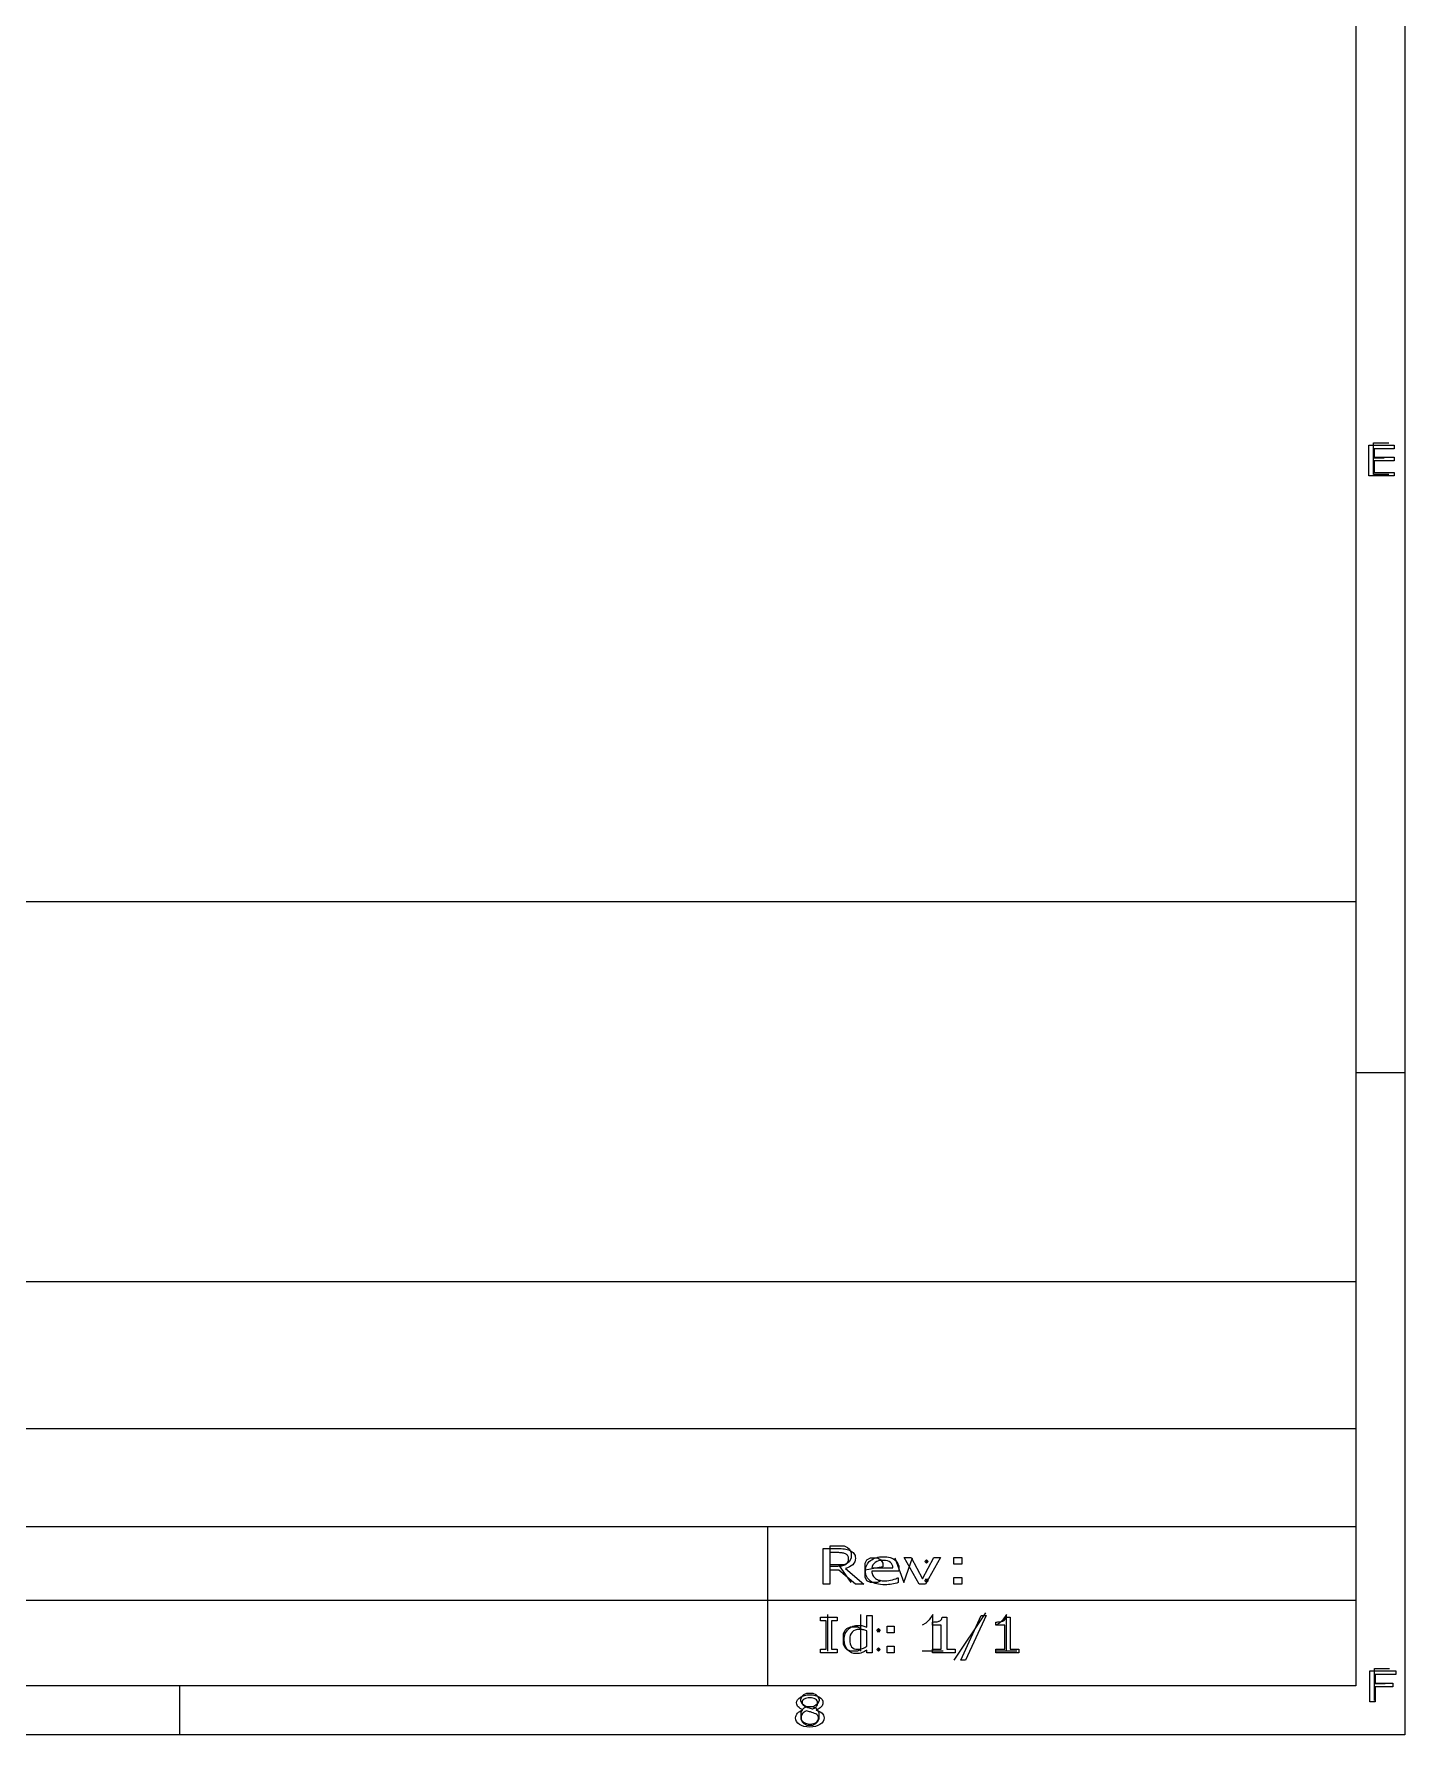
# Model space of a CAD drawing. Header units: millimetres. Extents: x 10 to 410, y 10 to 287.
# Drawn here: x 354.1 to 410, y 10 to 79.4 of the extents above; entities that cross this region are included whole.
import ezdxf

# ---------------------------------------------------------------- set-up
doc = ezdxf.new("R2010")
doc.units = ezdxf.units.MM
doc.layers.get('0').update_dxf_attribs({"linetype": 'CONTINUOUS'})

msp = doc.modelspace()

# ---------------------------------------------------------------- linework, layer by layer
at = {"color": 7}
for points in [[(10, 287.0022), (409.989, 287.0022), (409.989, 10), (10, 10)], [(12, 285.0022), (407.989, 285.0022), (407.989, 12), (12, 12)], [(409.55185, 61.35221), (408.51691, 61.35221), (408.51691, 62.6124), (409.55185, 62.6124), (409.55185, 62.46345), (408.7258, 62.46345), (408.7258, 62.11814), (409.55185, 62.11814), (409.55185, 61.96919), (408.7258, 61.96919), (408.7258, 61.50116), (409.55185, 61.50116)], [(299.989, 44), (407.989, 44), (407.989, 12), (299.989, 12)], [(387.29558, 17.19488)], [(391.03852, 17.24082), (390.42907, 16.15), (390.17424, 16.15), (389.56883, 17.24082), (389.84389, 17.24082), (390.31042, 16.37265), (390.7729, 17.24082)], [(391.90954, 16.9625), (391.58729, 16.9625), (391.58729, 17.24082), (391.90954, 17.24082)], [(391.90954, 16.15), (391.58729, 16.15), (391.58729, 16.42832), (391.90954, 16.42832)], [(386.83136, 13.35001), (386.14819, 13.35001), (386.14819, 13.49845), (386.37475, 13.49845), (386.37475, 14.65567), (386.14819, 14.65567), (386.14819, 14.80411), (386.83136, 14.80411), (386.83136, 14.65567), (386.6048, 14.65567), (386.6048, 13.49845), (386.83136, 13.49845)], [(392.90205, 14.86954), (392.069, 13.05313), (391.868, 13.05313), (392.69756, 14.86954)], [(389.15274, 14.16251), (388.87506, 14.16251), (388.87506, 14.44083), (389.15274, 14.44083)], [(388.03968, 13.61855)], [(389.15274, 13.35001), (388.87506, 13.35001), (388.87506, 13.62833), (389.15274, 13.62833)], [(409.61235, 12.46345), (408.77791, 12.46345), (408.77791, 12.10799), (409.49489, 12.10799), (409.49489, 11.95903), (408.77791, 11.95903), (408.77791, 11.35221), (408.55849, 11.35221), (408.55849, 12.6124), (409.61235, 12.6124)], [(386.06831, 10.68522)], [(386.29437, 10.7012)]]:
    msp.add_lwpolyline(points, close=True, dxfattribs=at)
for points in [[(409.3295, 61.4086), (408.7104, 61.4086), (408.7104, 62.7086), (409.3295, 62.7086)], [(408.7104, 62.0895), (409.1438, 62.0895)], [(409.989, 37.0022), (407.989, 37.0022)], [(299.989, 28.5), (407.989, 28.5)], [(299.989, 22.5), (407.989, 22.5)], [(299.989, 18.5), (407.989, 18.5)], [(383.989, 18.5), (383.989, 12)], [(387.91982, 16.15), (387.5733, 16.15), (386.90183, 16.72812), (386.52565, 16.72812), (386.52565, 16.15), (386.25868, 16.15), (386.25868, 17.6041), (386.82093, 17.6041)], [(386.8398, 17.43807), (386.52564, 17.43807), (386.52564, 16.88924), (386.79531, 16.88924)], [(386.5435, 16.2217), (386.5435, 17.7217), (387.1149, 17.7217), (387.2578, 17.6502), (387.3292, 17.5788), (387.4007, 17.436), (387.4007, 17.2217), (387.3292, 17.0788), (387.2578, 17.0074), (387.1149, 16.936), (386.5435, 16.936)], [(387.4007, 16.2217), (386.9007, 16.936)], [(387.16474, 16.78577), (387.91982, 16.15)], [(388.6149, 16.2931), (388.4721, 16.2217), (388.1864, 16.2217), (388.0435, 16.2931), (387.9721, 16.436), (387.9721, 17.0074), (388.0435, 17.1502), (388.1864, 17.2217), (388.4721, 17.2217), (388.6149, 17.1502), (388.6864, 17.0074), (388.6864, 16.8645), (387.9721, 16.7217)], [(388.24208, 16.817), (389.10501, 16.81699)], [(389.35175, 16.67636), (388.24208, 16.67636)], [(389.1864, 17.2217), (389.5435, 16.2217), (389.9007, 17.2217)], [(389.35178, 16.77597), (389.35175, 16.67636)], [(390.4721, 17.1502), (390.5435, 17.0788), (390.4721, 17.0074), (390.4007, 17.0788), (390.4721, 17.1502), (390.4721, 17.0074)], [(389.30862, 16.41661), (389.32212, 16.41661), (389.32212, 16.21641)], [(390.4721, 16.3645), (390.5435, 16.2931), (390.4721, 16.2217), (390.4007, 16.2931), (390.4721, 16.3645), (390.4721, 16.2217)], [(299.989, 15.5), (407.989, 15.5)], [(386.4448, 13.4139), (386.4448, 14.9139)], [(387.802, 13.4139), (387.802, 14.9139)], [(388.03971, 14.39682), (388.03971, 14.86948), (388.25814, 14.86948), (388.25812, 13.35001)], [(390.7305, 13.4139), (390.7305, 14.9139), (390.5877, 14.6996), (390.4448, 14.5567), (390.302, 14.4853)], [(391.64957, 13.35001), (390.71312, 13.35001), (390.71312, 13.49845), (391.07329, 13.49845), (391.07329, 14.47306), (390.71312, 14.47306), (390.71312, 14.60587)], [(391.11631, 14.80923), (391.2964, 14.80923), (391.2964, 13.49869), (391.6496, 13.49869), (391.64957, 13.35001)], [(392.8734, 14.9853), (391.5877, 13.0567)], [(393.7305, 13.4139), (393.7305, 14.9139), (393.5877, 14.6996), (393.4448, 14.5567), (393.302, 14.4853)], [(394.24283, 13.35001), (393.30637, 13.35001), (393.30637, 13.49845), (393.66655, 13.49845), (393.66655, 14.47306), (393.30637, 14.47306), (393.30637, 14.60587)], [(393.70947, 14.80923), (393.88956, 14.80923), (393.88956, 13.49869), (394.24276, 13.49869), (394.24283, 13.35001)], [(387.802, 13.4853), (387.6591, 13.4139), (387.3734, 13.4139), (387.2305, 13.4853), (387.1591, 13.5567), (387.0877, 13.6996), (387.0877, 14.1282), (387.1591, 14.271), (387.2305, 14.3424), (387.3734, 14.4139), (387.6591, 14.4139), (387.802, 14.3424)], [(388.03969, 13.61856), (388.03969, 14.24454)], [(388.5163, 14.3424), (388.5877, 14.271), (388.5163, 14.1996), (388.4448, 14.271), (388.5163, 14.3424), (388.5163, 14.1996)], [(388.25812, 13.35001), (388.03969, 13.35001), (388.03969, 13.46427)], [(388.5163, 13.5567), (388.5877, 13.4853), (388.5163, 13.4139), (388.4448, 13.4853), (388.5163, 13.5567), (388.5163, 13.4139)], [(391.1591, 13.4139), (390.302, 13.4139)], [(394.1591, 13.4139), (393.302, 13.4139)], [(408.7414, 11.4086), (408.7414, 12.7086), (409.3604, 12.7086)], [(360, 12), (360, 10)], [(409.1747, 12.0895), (408.7414, 12.0895)], [(385.5939, 11.1493), (385.4701, 11.2112), (385.4082, 11.2731), (385.3463, 11.3969), (385.3463, 11.4588), (385.4082, 11.5826), (385.4701, 11.6445), (385.5939, 11.7064), (385.8415, 11.7064), (385.9654, 11.6445), (386.0273, 11.5826), (386.0892, 11.4588), (386.0892, 11.3969), (386.0273, 11.2731), (385.9654, 11.2112), (385.8415, 11.1493), (385.5939, 11.1493), (385.4701, 11.0873), (385.4082, 11.0254), (385.3463, 10.9016), (385.3463, 10.654), (385.4082, 10.5302), (385.4701, 10.4683), (385.5939, 10.4064), (385.8415, 10.4064), (385.9654, 10.4683), (386.0273, 10.5302), (386.0892, 10.654), (386.0892, 10.9016), (386.0273, 11.0254), (385.9654, 11.0873), (385.8415, 11.1493)], [(386.03446, 11.31655), (386.03433, 11.31653)], [(385.43548, 11.02285), (385.43548, 11.02785)], [(385.97844, 11.02104), (385.97844, 11.01604)]]:
    msp.add_lwpolyline(points, dxfattribs=at)
for points in [[(386.82093, 17.6041), (386.942283, 17.6041), (387.04341, 17.598233), (387.12431, 17.5865)], [(387.02722, 17.42637), (386.97422, 17.43417), (386.911747, 17.43807), (386.8398, 17.43807)], [(387.16475, 17.38727), (387.126083, 17.406137), (387.08024, 17.41917), (387.02722, 17.42637)], [(387.12431, 17.5865), (387.20521, 17.575433), (387.27802, 17.555267), (387.34274, 17.526)], [(387.26455, 17.30527), (387.24475, 17.337803), (387.211483, 17.365137), (387.16475, 17.38727)], [(387.34274, 17.526), (387.415547, 17.4928), (387.472177, 17.45081), (387.51263, 17.40003)], [(387.51263, 17.40003), (387.553963, 17.349897), (387.57463, 17.286093), (387.57463, 17.20862)], [(386.79531, 16.88924), (386.879803, 16.88924), (386.95351, 16.89444), (387.01643, 16.90484)], [(387.01643, 16.90484), (387.079363, 16.915907), (387.132847, 16.936107), (387.17688, 16.96544)], [(387.46542, 16.94495), (387.392607, 16.874637), (387.29238, 16.821577), (387.16474, 16.78577)], [(387.17688, 16.96544), (387.217347, 16.992773), (387.247013, 17.024007), (387.26588, 17.05914)], [(387.29555, 17.19492), (387.29555, 17.236587), (387.285217, 17.27337), (387.26455, 17.30527)], [(387.26588, 17.05914), (387.28568, 17.09494), (387.29558, 17.140187), (387.29558, 17.19488)], [(387.57463, 17.20862), (387.57463, 17.1038), (387.538227, 17.01591), (387.46542, 16.94495)], [(387.98457, 16.68906), (387.98457, 16.867447), (388.05154, 17.009047), (388.18548, 17.11386)], [(388.19491, 16.27109), (388.054683, 16.369397), (387.98457, 16.50872), (387.98457, 16.68906)], [(388.18548, 17.11386), (388.320313, 17.21868), (388.497393, 17.27109), (388.71672, 17.27109)], [(388.37826, 17.03282), (388.29826, 16.974887), (388.252867, 16.902947), (388.24208, 16.817)], [(388.24208, 16.67636), (388.24208, 16.609307), (388.256013, 16.550713), (388.28388, 16.50058)], [(388.70321, 17.11972), (388.567477, 17.11972), (388.45916, 17.090753), (388.37826, 17.03282)], [(389.00388, 17.04062), (388.93828, 17.093353), (388.838057, 17.11972), (388.70321, 17.11972)], [(388.71672, 17.27109), (388.919867, 17.27109), (389.076273, 17.22812), (389.18594, 17.14218)], [(389.10501, 16.81699), (389.104343, 16.913343), (389.070633, 16.987887), (389.00388, 17.04062)], [(389.18594, 17.14218), (389.2965, 17.056247), (389.35178, 16.934177), (389.35178, 16.77597)], [(388.78009, 16.12461), (388.530197, 16.12461), (388.335137, 16.173437), (388.19491, 16.27109)], [(388.28388, 16.50058), (388.311747, 16.451113), (388.34995, 16.410423), (388.39849, 16.37851)], [(388.39849, 16.37851), (388.445223, 16.347243), (388.500507, 16.32381), (388.56434, 16.30821)], [(388.56434, 16.30821), (388.629073, 16.29261), (388.700083, 16.28481), (388.77737, 16.28481)], [(388.77737, 16.28481), (388.879843, 16.28481), (388.982767, 16.299443), (389.08614, 16.32871)], [(389.06054, 16.15101), (388.971553, 16.13341), (388.87807, 16.12461), (388.78009, 16.12461)], [(389.32212, 16.21641), (389.236727, 16.190343), (389.149533, 16.168543), (389.06054, 16.15101)], [(389.08614, 16.32871), (389.190413, 16.358643), (389.264573, 16.387943), (389.30862, 16.41661)], [(390.71312, 14.60587), (390.76192, 14.60587), (390.814203, 14.609203), (390.86997, 14.61587)], [(390.86997, 14.61587), (390.925703, 14.62307), (390.967917, 14.63317), (390.99661, 14.64617)], [(390.99661, 14.64617), (391.03221, 14.662437), (391.06011, 14.682937), (391.08031, 14.70767)], [(391.08031, 14.70767), (391.101243, 14.73307), (391.113243, 14.766923), (391.11631, 14.80923)], [(393.30637, 14.60587), (393.35517, 14.60587), (393.407457, 14.609203), (393.46323, 14.61587)], [(393.46323, 14.61587), (393.518963, 14.62307), (393.561177, 14.63317), (393.58987, 14.64617)], [(393.58987, 14.64617), (393.62547, 14.662437), (393.653337, 14.682937), (393.67347, 14.70767)], [(393.67347, 14.70767), (393.694403, 14.73307), (393.706403, 14.766923), (393.70947, 14.80923)], [(387.11601, 13.8871), (387.11601, 13.979547), (387.13151, 14.061903), (387.16251, 14.13417)], [(387.25195, 13.47011), (387.161323, 13.57037), (387.11601, 13.709367), (387.11601, 13.8871)], [(387.16251, 14.13417), (387.194243, 14.206437), (387.236843, 14.26796), (387.29031, 14.31874)], [(387.29031, 14.31874), (387.342977, 14.368207), (387.404167, 14.405967), (387.47388, 14.43202)], [(387.44366, 14.19572), (387.375493, 14.124107), (387.34141, 14.022543), (387.34141, 13.89103)], [(387.34141, 13.89103), (387.34141, 13.761477), (387.367743, 13.662847), (387.42041, 13.59514)], [(387.72947, 14.30314), (387.60709, 14.30314), (387.51182, 14.267333), (387.44366, 14.19572)], [(387.47388, 14.43202), (387.544367, 14.458087), (387.617177, 14.47112), (387.69231, 14.47112)], [(387.69231, 14.47112), (387.760477, 14.47112), (387.820893, 14.46492), (387.87356, 14.45252)], [(387.88167, 14.29044), (387.835203, 14.298907), (387.78447, 14.30314), (387.72947, 14.30314)], [(387.87356, 14.45252), (387.926227, 14.440787), (387.98161, 14.42222), (388.03971, 14.39682)], [(388.03969, 14.24454), (387.980823, 14.266673), (387.92815, 14.281973), (387.88167, 14.29044)], [(387.62142, 13.31972), (387.466507, 13.31972), (387.34335, 13.36985), (387.25195, 13.47011)], [(387.42041, 13.59514), (387.473077, 13.52808), (387.557503, 13.49455), (387.67369, 13.49455)], [(387.84333, 13.35782), (387.77517, 13.33242), (387.7012, 13.31972), (387.62142, 13.31972)], [(387.67369, 13.49455), (387.73569, 13.49455), (387.79843, 13.50595), (387.86191, 13.52875)], [(388.03969, 13.46427), (387.976957, 13.41867), (387.911503, 13.383187), (387.84333, 13.35782)], [(387.86191, 13.52875), (387.925443, 13.552217), (387.9847, 13.58215), (388.03968, 13.61855)], [(385.17774, 11.30714), (385.17774, 11.401927), (385.228197, 11.480917), (385.32911, 11.54411)], [(385.24024, 11.14633), (385.198573, 11.189197), (385.17774, 11.2428), (385.17774, 11.30714)], [(385.43548, 11.02785), (385.347733, 11.063983), (385.282653, 11.103477), (385.24024, 11.14633)], [(385.32911, 11.54411), (385.430017, 11.60731), (385.558347, 11.63891), (385.7141, 11.63891)], [(385.48594, 11.4638), (385.427473, 11.429933), (385.39824, 11.38423), (385.39824, 11.32669)], [(385.39824, 11.32669), (385.39824, 11.28609), (385.412873, 11.250827), (385.44214, 11.2209)], [(385.44214, 11.2209), (385.47214, 11.191567), (385.51711, 11.165333), (385.57705, 11.1422)], [(385.71299, 11.5146), (385.620857, 11.5146), (385.545173, 11.497667), (385.48594, 11.4638)], [(385.57705, 11.1422), (385.604117, 11.132067), (385.642873, 11.1188), (385.69332, 11.1024)], [(385.69332, 11.1024), (385.74452, 11.086067), (385.794243, 11.072533), (385.84249, 11.0618)], [(385.94333, 11.4604), (385.883397, 11.496533), (385.806617, 11.5146), (385.71299, 11.5146)], [(385.7141, 11.63891), (385.877167, 11.63891), (386.007327, 11.60871), (386.10458, 11.54831)], [(385.84249, 11.0618), (385.914883, 11.099067), (385.964973, 11.137717), (385.99276, 11.17775)], [(386.03433, 11.31653), (386.03433, 11.37693), (386.003997, 11.424887), (385.94333, 11.4604)], [(386.18136, 11.14969), (386.135293, 11.094957), (386.067653, 11.052073), (385.97844, 11.02104)], [(385.99276, 11.17775), (386.02056, 11.217817), (386.03446, 11.264083), (386.03446, 11.31655)], [(386.10458, 11.54831), (386.201833, 11.48791), (386.25046, 11.411177), (386.25046, 11.31811)], [(386.25046, 11.31811), (386.25046, 11.26111), (386.227427, 11.20497), (386.18136, 11.14969)], [(385.13382, 10.69785), (385.13382, 10.767817), (385.160153, 10.83101), (385.21282, 10.88743)], [(385.29067, 10.42703), (385.186103, 10.497557), (385.13382, 10.58783), (385.13382, 10.69785)], [(385.21282, 10.88743), (385.265487, 10.94443), (385.339707, 10.98957), (385.43548, 11.02285)], [(385.71405, 10.32123), (385.53709, 10.32123), (385.395963, 10.356497), (385.29067, 10.42703)], [(385.41458, 10.8714), (385.375113, 10.824), (385.35538, 10.7704), (385.35538, 10.7106)], [(385.35538, 10.7106), (385.35538, 10.634427), (385.389383, 10.571517), (385.45739, 10.52187)], [(385.57362, 10.98397), (385.50782, 10.956303), (385.454807, 10.91878), (385.41458, 10.8714)], [(385.45739, 10.52187), (385.52539, 10.472203), (385.611673, 10.44737), (385.71624, 10.44737)], [(385.73705, 10.93907), (385.696117, 10.949803), (385.64164, 10.96477), (385.57362, 10.98397)], [(386.12866, 10.42956), (386.018973, 10.35734), (385.88077, 10.32123), (385.71405, 10.32123)], [(385.71624, 10.44737), (385.823, 10.44737), (385.90819, 10.468537), (385.97181, 10.51087)], [(385.85003, 10.90437), (385.815697, 10.91677), (385.778037, 10.928337), (385.73705, 10.93907)], [(386.02333, 10.80957), (385.994063, 10.84117), (385.936297, 10.87277), (385.85003, 10.90437)], [(385.97181, 10.51087), (386.036143, 10.553203), (386.06831, 10.61132), (386.06831, 10.68522)], [(385.97844, 11.01604), (386.080813, 10.982173), (386.159057, 10.94042), (386.21317, 10.89078)], [(386.06833, 10.68516), (386.06833, 10.737093), (386.05333, 10.778563), (386.02333, 10.80957)], [(386.29428, 10.70124), (386.29428, 10.592347), (386.239073, 10.501787), (386.12866, 10.42956)], [(386.21317, 10.89078), (386.267303, 10.841113), (386.29437, 10.77792), (386.29437, 10.7012)]]:
    msp.add_open_spline(points, degree=3, dxfattribs=at)

doc.saveas('drawing.dxf')
